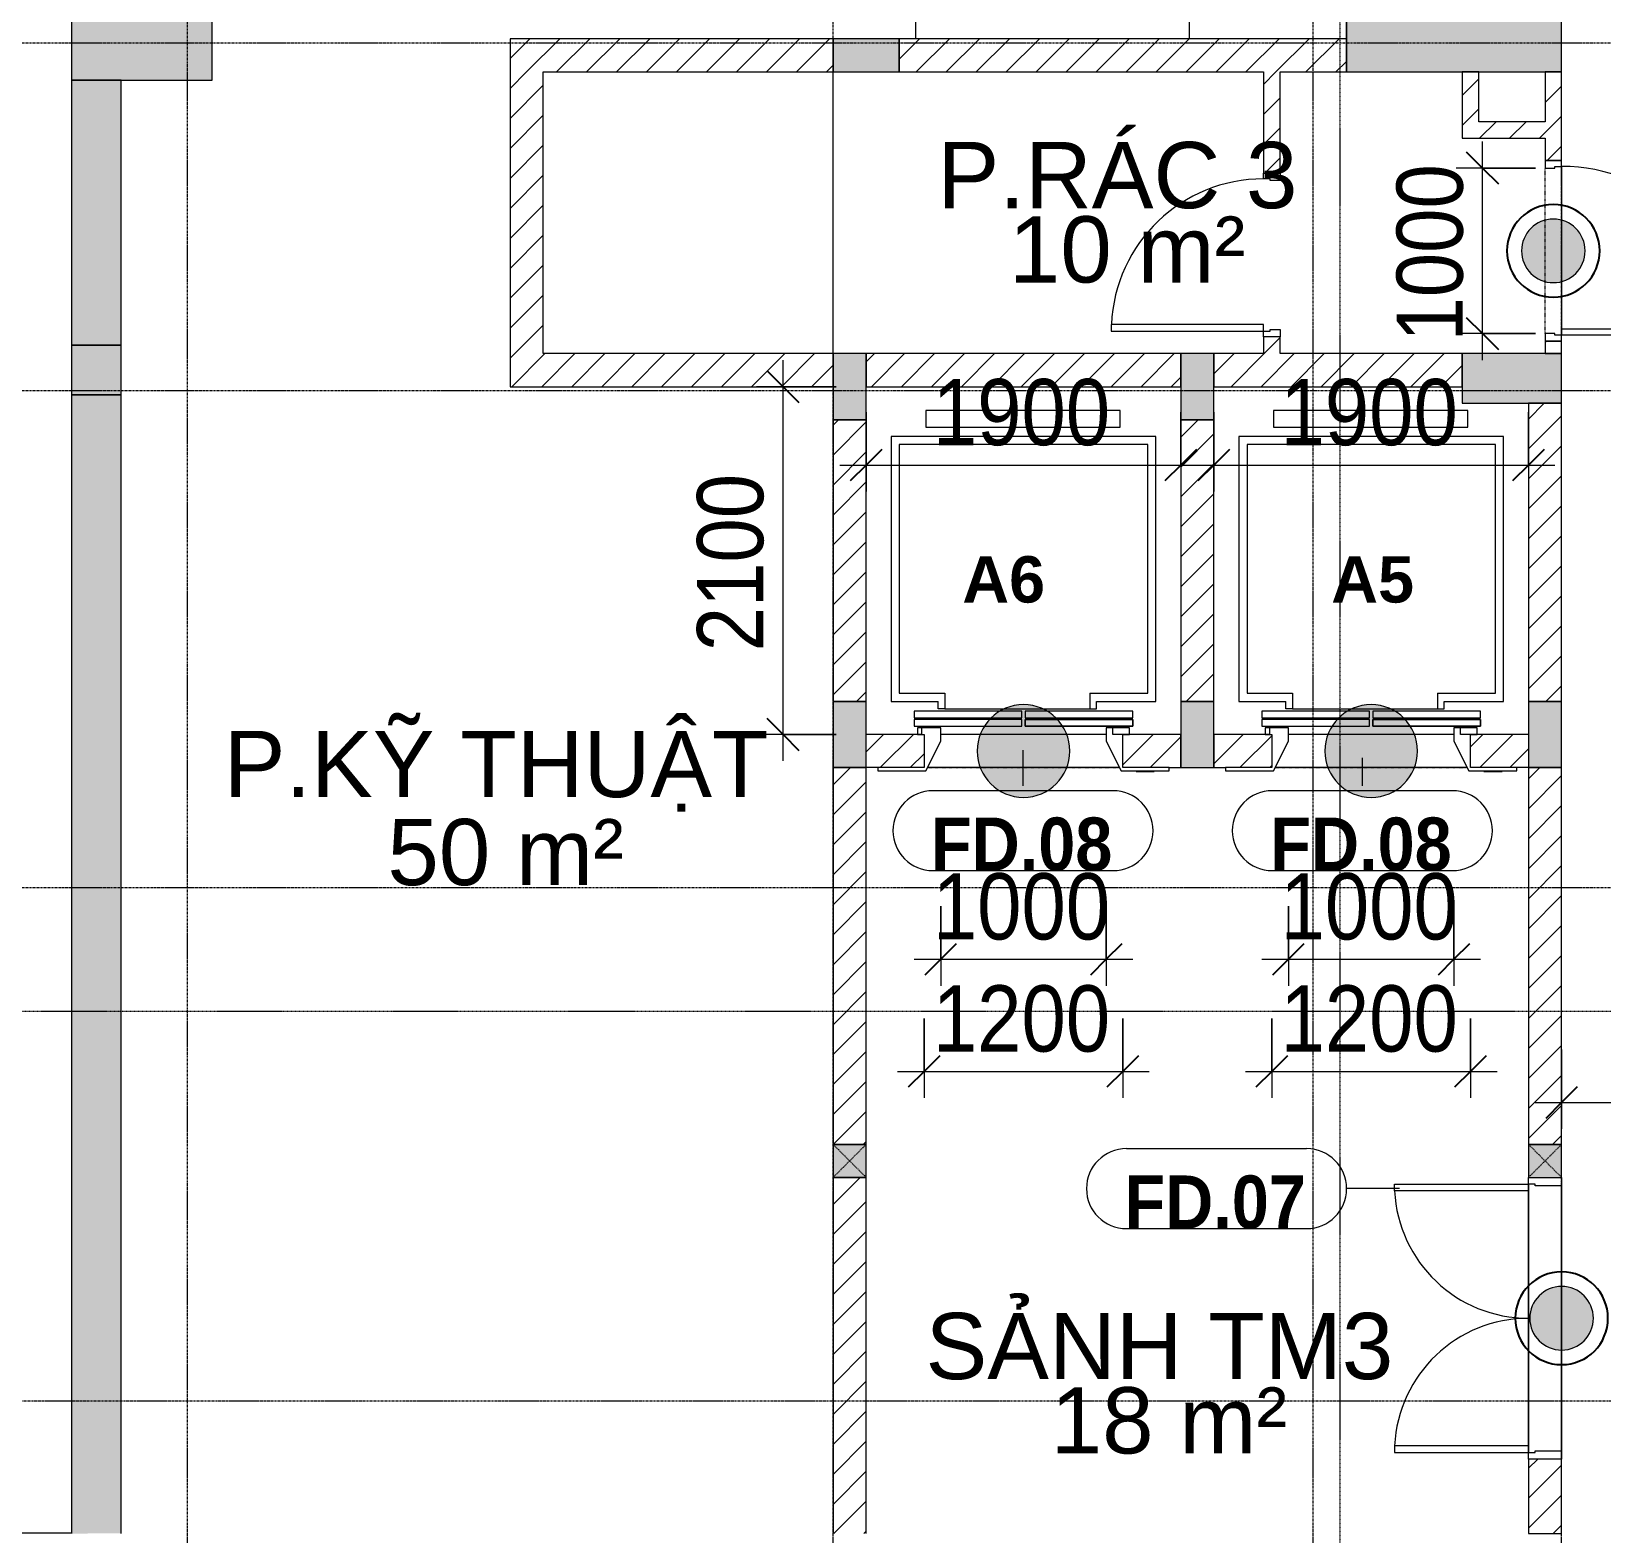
# Model space of a CAD drawing. Header units: millimetres. Extents: x 25998 to 252958, y -15958 to 83425.
# Drawn here: x 107211 to 116694, y 44537 to 53607 of the extents above; entities that cross this region are included whole.
import ezdxf

# ---------------------------------------------------------------- set-up
doc = ezdxf.new("R2010")
doc.units = ezdxf.units.MM
for name, pattern in [('Dash', [6, 3, -3]), ('Dash 1_8_', [6.35, 3.175, -3.175]), ('Dash Dot 3_16_', [7.9375, 4.7625, -1.5875, 0, -1.5875]), ('Grid Line', [22.225, 12.7, -3.175, 3.175, -3.175])]:
    doc.linetypes.add(name, pattern=pattern)
for name, color, linetype, lineweight in [('0-1', 7, 'Continuous', 5), ('A-ANNO-DIMS', 211, 'Continuous', 9), ('A-ANNO-DIMS-160', 211, 'Continuous', 9), ('A-ANNO-NOTE', 131, 'Continuous', 9), ('A-ANNO-NOTE-1', 131, 'Continuous', 25), ('A-AREA', 32, 'Dash 1_8_', 9), ('A-AREA-IDEN', 2, 'Continuous', 9), ('A-DETL-GENF-2', 1, 'Continuous', 9), ('A-DOOR-1', 1, 'Continuous', 9), ('A-DOOR-2', 21, 'Continuous', 9), ('A-DOOR-FRAM-1', 1, 'Continuous', 9), ('A-DOOR-IDEN', 31, 'Continuous', 9), ('A-FLOR', 192, 'Continuous', 9), ('A-FLOR-1', 7, 'Continuous', 9), ('A-WALL', 113, 'Continuous', 9), ('A-WALL-1', 113, 'Continuous', 18), ('A-WALL-PATT-1', 7, 'Continuous', 9), ('A-WALL-PATT-2', 111, 'Continuous', 9), ('G-ANNO-SYMB-1', 111, 'Dash Dot 3_16_', 18), ('G-ANNO-TEXT-1', 7, 'Continuous', 9), ('G-IMPT', 8, 'Continuous', 9), ('L-SITE-WALL-1', 250, 'Continuous', 18), ('L-SITE-WALL-2', 7, 'Continuous', 9), ('M-EQPM', 50, 'Continuous', 9), ('S-COLS', 52, 'Continuous', 9), ('S-COLS-1', 52, 'Continuous', 5), ('S-COLS-2', 250, 'Continuous', 18), ('S-COLS-3', 7, 'Continuous', 9), ('S-COLS-4', 52, 'Dash', 9), ('S-COLS-5', 52, 'Continuous', 18), ('S-COLS-HDLN', 52, 'Dash', 9), ('S-GRID-1', 1, 'Grid Line', 9)]:
    doc.layers.add(name, color=color, linetype=linetype, lineweight=lineweight)
doc.styles.add('Arial_3', font='arial_0.ttf', dxfattribs={"height": 400})
doc.styles.add('Arial_5', font='arial_0.ttf', dxfattribs={"height": 280})
doc.styles.add('Arial_B', font='arialbd_0.ttf', dxfattribs={"width": 0.9, "height": 320})
doc.styles.add('UTM Avo', font='UTM Avo.ttf', dxfattribs={"width": 0.9, "height": 400})
doc.dimstyles.new('1_Dim_chi_tiet_2_5', dxfattribs={"dimscale": 304.8, "dimtxt": 399.720379, "dimasz": 0.629921, "dimexe": 0.524934, "dimexo": 0.0625, "dimgap": 0.052493, "dimtad": 1, "dimdec": 0, "dimrnd": 5, "dimzin": 0, "dimdsep": 46, "dimtxsty": 'UTM Avo', "dimblk1": 'OBLIQUE', "dimblk2": 'OBLIQUE', "dimsah": 1, "dimcen": 0.09, "dimdle": 0.524934, "dimazin": 0, "dimtfac": 1, "dimtdec": 4, "dimtix": 1, "dimtmove": 0, "dimatfit": 3, "dimfxl": 1.049869, "dimfxlon": 1, "dimtvp": 1, "dimtolj": 1, "dimtzin": 0, "dimarcsym": 2})
pattern_1 = [(45, (0, 0), (-90.50967, 90.50967), [])]

# ---------------------------------------------------------------- blocks, each defined once
blk = doc.blocks.new('NCV_TKTC_KET CAU_rvt-1-TKCS_MB TẦNG HẦM')
at = {"layer": 'A-WALL-PATT-1'}
for points in [[(107752.6, 51711.9), (107752.6, 53311.9), (107452.6, 53311.9), (107452.6, 51711.9)], [(107453.3, 44536.9), (107752.6, 44538.7), (107752.6, 51411.9), (107452.6, 51411.9), (107452.6, 44536.9)]]:
    blk.add_hatch(color=256, dxfattribs=at).paths.add_polyline_path(points)
at = {"layer": 'S-COLS-1'}
for points in [[(108302.6, 53311.9), (108302.6, 53761.9), (107452.6, 53761.9), (107452.6, 53311.9), (107752.6, 53311.9)], [(115760.8, 53361.9), (116452.6, 53361.9), (116452.6, 53711.9), (115152.6, 53711.9), (115152.6, 53361.9), (115352.5, 53361.9)], [(112052.6, 53361.9), (112452.6, 53361.9), (112452.6, 53561.9), (112052.6, 53561.9)], [(107452.6, 51411.9), (107752.6, 51411.9), (107752.6, 51711.9), (107452.6, 51711.9), (107452.6, 51461.9)], [(112114, 51261.9), (112252.6, 51261.9), (112252.6, 51661.9), (112052.6, 51661.9), (112052.6, 51261.9)], [(114152.6, 51261.9), (114352.6, 51261.9), (114352.6, 51661.9), (114152.6, 51661.9), (114152.6, 51328.6)], [(116452.6, 51361.9), (116452.6, 51661.9), (115852.6, 51661.9), (115852.6, 51361.9), (116252.7, 51361.9)], [(112052.6, 49161.9), (112252.6, 49161.9), (112252.6, 49561.9), (112052.6, 49561.9), (112052.6, 49361.9)], [(114352.6, 49161.9), (114352.6, 49561.9), (114152.6, 49561.9), (114152.6, 49161.9)], [(116252.6, 49161.9), (116452.6, 49161.9), (116452.6, 49561.9), (116252.6, 49561.9), (116252.6, 49338.3)]]:
    blk.add_hatch(color=256, dxfattribs=at).paths.add_polyline_path(points)
at = {"layer": 'A-FLOR-1'}
for p, q in [((113702.6, 49361.9), (112702.6, 49361.9)), ((115802.6, 49361.9), (114802.6, 49361.9)), ((107452.6, 44538.7), (68252.6, 44538.6))]:
    blk.add_line(p, q, dxfattribs=at)
at = {"layer": 'L-SITE-WALL-1'}
for p, q in [((107452.6, 53311.9), (107452.6, 51711.9)), ((107752.6, 51711.9), (107752.6, 53311.9)), ((107452.6, 51411.9), (107452.6, 44536.9)), ((107752.6, 44536.9), (107752.6, 51411.9))]:
    blk.add_line(p, q, dxfattribs=at)
at = {"layer": 'L-SITE-WALL-2'}
for p, q in [((107752.6, 53311.9), (107452.6, 53311.9)), ((107452.6, 51711.9), (107752.6, 51711.9)), ((107752.6, 51411.9), (107452.6, 51411.9))]:
    blk.add_line(p, q, dxfattribs=at)
at = {"layer": 'S-COLS-2'}
for p, q in [((107452.6, 53761.9), (107452.6, 53311.9)), ((108302.6, 53311.9), (108302.6, 53761.9)), ((115152.6, 53711.9), (115152.6, 53361.9)), ((116452.6, 53361.9), (116452.6, 53711.9)), ((112052.6, 53561.9), (112052.6, 53361.9)), ((112452.6, 53561.9), (112052.6, 53561.9)), ((112452.6, 53361.9), (112452.6, 53561.9)), ((107752.6, 53311.9), (108302.6, 53311.9)), ((112052.6, 53361.9), (112452.6, 53361.9)), ((115152.6, 53361.9), (116452.6, 53361.9)), ((107452.6, 51711.9), (107452.6, 51411.9)), ((107752.6, 51411.9), (107752.6, 51711.9)), ((112252.6, 51661.9), (112052.6, 51661.9)), ((112052.6, 51661.9), (112052.6, 51261.9)), ((112252.6, 51261.9), (112252.6, 51661.9)), ((114352.6, 51661.9), (114152.6, 51661.9)), ((114152.6, 51661.9), (114152.6, 51261.9)), ((114352.6, 51261.9), (114352.6, 51661.9)), ((115852.6, 51661.9), (115852.6, 51361.9)), ((116452.6, 51661.9), (115852.6, 51661.9)), ((116452.6, 51361.9), (116452.6, 51661.9)), ((115852.6, 51361.9), (116452.6, 51361.9)), ((112052.6, 51261.9), (112252.6, 51261.9)), ((114152.6, 51261.9), (114352.6, 51261.9)), ((112252.6, 49561.9), (112052.6, 49561.9)), ((112052.6, 49561.9), (112052.6, 49161.9)), ((112252.6, 49161.9), (112252.6, 49561.9)), ((114352.6, 49561.9), (114152.6, 49561.9)), ((114152.6, 49561.9), (114152.6, 49161.9)), ((114352.6, 49161.9), (114352.6, 49561.9)), ((116452.6, 49561.9), (116252.6, 49561.9)), ((116252.6, 49561.9), (116252.6, 49161.9)), ((116452.6, 49161.9), (116452.6, 49561.9)), ((112052.6, 49161.9), (112252.6, 49161.9)), ((114152.6, 49161.9), (114352.6, 49161.9)), ((116252.6, 49161.9), (116452.6, 49161.9))]:
    blk.add_line(p, q, dxfattribs=at)
at = {"layer": 'S-COLS-3'}
for p, q in [((107452.6, 53311.9), (107752.6, 53311.9)), ((107752.6, 51711.9), (107452.6, 51711.9)), ((107452.6, 51411.9), (107752.6, 51411.9))]:
    blk.add_line(p, q, dxfattribs=at)
blk = doc.blocks.new('Thang may HIEN - Dài x Rộng - 2000x2000-2402764-TKCS_MB TẦNG HẦM')
at = {"layer": 'A-DOOR-2'}
for p, q in [((-590, 120), (-880, 120)), ((-880, 120), (-880, 100)), ((-880, 100), (-600, 100)), ((-680, 124), (-790, 124)), ((-790, 124), (-790, 120)), ((-680, 120), (-680, 124)), ((-600, 100), (-600, -100)), ((-500, -60), (-590, 120)), ((590, 120), (500, -60)), ((880, 120), (590, 120)), ((600, -100), (600, 100)), ((600, 100), (880, 100)), ((880, 100), (880, 120)), ((-500, -140), (-500, -60)), ((500, -60), (500, -140)), ((-660, -190.4), (-660, -150.4)), ((-660, -150.4), (-10, -150.4)), ((-10, -150.4), (-660, -150.4)), ((-660, -150.4), (-660, -190.4)), ((-600, -100), (-640, -100)), ((-640, -100), (-640, -140)), ((-640, -140), (-540, -140)), ((-600, -100), (-540, -100)), ((-540, -100), (-540, -140)), ((-540, -140), (-500, -140)), ((-10, -150.4), (-10, -190.4)), ((-10, -190.4), (-10, -150.4)), ((660, -150.4), (10, -150.4)), ((10, -150.4), (10, -190.4)), ((10, -150.4), (10, -190.4)), ((660, -150.4), (10, -150.4)), ((500, -140), (615, -140)), ((615, -100), (600, -100)), ((615, -140), (615, -100)), ((640, -100), (615, -100)), ((615, -140), (640, -140)), ((640, -140), (640, -100)), ((660, -190.4), (660, -150.4)), ((660, -190.4), (660, -150.4)), ((-10, -190.4), (-660, -190.4)), ((-660, -190.4), (-10, -190.4)), ((-10, -200.4), (-660, -200.4)), ((-660, -200.4), (-660, -240.4)), ((-10, -200.4), (-660, -200.4)), ((-660, -200.4), (-660, -240.4)), ((-660, -240.4), (-10, -240.4)), ((-660, -240.4), (-10, -240.4)), ((-440, -255), (-440, -300)), ((-400, -255), (-440, -255)), ((475, -255), (-400, -255)), ((-400, -350), (-400, -255)), ((-10, -240.4), (-10, -200.4)), ((-10, -240.4), (-10, -200.4)), ((10, -190.4), (660, -190.4)), ((10, -190.4), (660, -190.4)), ((10, -200.4), (10, -240.4)), ((660, -200.4), (10, -200.4)), ((10, -200.4), (10, -240.4)), ((660, -200.4), (10, -200.4)), ((10, -240.4), (660, -240.4)), ((10, -240.4), (660, -240.4)), ((475, -255), (515, -255)), ((475, -350), (475, -255)), ((515, -255), (515, -300)), ((660, -240.4), (660, -200.4)), ((660, -240.4), (660, -200.4)), ((-440, -300), (-800, -300)), ((-800, -300), (-800, -1900)), ((-400, -350), (-750, -350)), ((-750, -350), (-750, -1850)), ((750, -350), (475, -350)), ((800, -300), (515, -300)), ((750, -1850), (750, -350)), ((800, -1900), (800, -300)), ((-750, -1850), (750, -1850)), ((-800, -1900), (800, -1900)), ((590.8, -1955.4), (-584.2, -1955.4)), ((-584.2, -1955.4), (-584.2, -2055.4)), ((590.8, -2055.4), (590.8, -1955.4)), ((-584.2, -2055.4), (590.8, -2055.4))]:
    blk.add_line(p, q, dxfattribs=at)
blk = doc.blocks.new('FD_07 - FD_07-1700x2200-CỬA ĐI 2 CÁNH-957538-TKCS_MB TẦNG HẦM')
at = {"layer": 'A-DETL-GENF-2'}
for p, q in [((-810, -910), (-810, -100)), ((-810, -100), (-770, -100)), ((-770, -100), (-770, -910)), ((810, -100), (770, -100)), ((770, -100), (770, -910)), ((810, -910), (810, -100)), ((-770, -910), (-810, -910)), ((770, -910), (810, -910))]:
    blk.add_line(p, q, dxfattribs=at)
for centre, start, end in [((-810, -100), 272.83057, 360), ((810, -100), 180, 267.16943)]:
    blk.add_arc(centre, 810, start, end, dxfattribs=at)
at = {"layer": 'A-DOOR-1'}
for p, q in [((800, 100), (-800, 100)), ((-810, -100), (810, -100))]:
    blk.add_line(p, q, dxfattribs=at)
at = {"layer": 'A-DOOR-FRAM-1'}
for p, q in [((-850, 100), (-800, 100)), ((-850, -100), (-850, 100)), ((-800, 100), (-800, -60)), ((800, 100), (850, 100)), ((800, -60), (800, 100)), ((850, 100), (850, -100)), ((-800, -60), (-810, -60)), ((-810, -60), (-810, -100)), ((810, -60), (800, -60)), ((810, -100), (810, -60)), ((-810, -100), (-850, -100)), ((850, -100), (810, -100))]:
    blk.add_line(p, q, dxfattribs=at)
blk = doc.blocks.new('FD_02 - FD_03 - FD_02-KY THUAT-1000x2200mm-2441917-TKCS_MB TẦNG HẦM')
at = {"layer": 'A-DETL-GENF-2'}
for p, q in [((470, 50), (470, 1070)), ((470, 1070), (510, 1070)), ((510, 1070), (510, 50)), ((510, 50), (470, 50))]:
    blk.add_line(p, q, dxfattribs=at)
blk.add_arc((510, 50), 1020, 92.24747, 180, dxfattribs=at)
at = {"layer": 'A-DOOR-FRAM-1'}
for p, q in [((-510, 50), (-545, 50)), ((-545, 50), (-545, -50)), ((-510, 10), (-510, 50)), ((-500, 10), (-510, 10)), ((-500, -50), (-500, 10)), ((510, 10), (500, 10)), ((500, 10), (500, -50)), ((545, 50), (510, 50)), ((510, 50), (510, 10)), ((545, -50), (545, 50)), ((-545, -50), (-500, -50)), ((500, -50), (545, -50))]:
    blk.add_line(p, q, dxfattribs=at)
blk = doc.blocks.new('FD_02 - FD_03 - FD_03-KY THUAT-900x2200mm-801877-TKCS_MB TẦNG HẦM')
at = {"layer": 'A-DETL-GENF-2'}
for p, q in [((460, -50), (420, -50)), ((420, -50), (420, -970)), ((460, -970), (460, -50)), ((420, -970), (460, -970))]:
    blk.add_line(p, q, dxfattribs=at)
blk.add_arc((460, -50), 920, 180, 267.50809, dxfattribs=at)
at = {"layer": 'A-DOOR-FRAM-1'}
for p, q in [((-495, 50), (-450, 50)), ((-495, -50), (-495, 50)), ((-450, 50), (-450, -10)), ((450, 50), (495, 50)), ((450, -10), (450, 50)), ((495, 50), (495, -50)), ((-460, -50), (-495, -50)), ((-450, -10), (-460, -10)), ((-460, -10), (-460, -50)), ((460, -10), (450, -10)), ((460, -50), (460, -10)), ((495, -50), (460, -50))]:
    blk.add_line(p, q, dxfattribs=at)
blk = doc.blocks.new('G1_SOF - BO TRU - 200x200-3845341-TKCS_MB TẦNG HẦM')
at = {"layer": 'S-COLS-HDLN'}
for p, q in [((-100, 100), (100, -100)), ((100, 100), (-100, -100))]:
    blk.add_line(p, q, dxfattribs=at)
blk = doc.blocks.new('TKTC_BE NGAM TANG HAM_260130 - TKTC_XREF_260130_MB BE NGAM TANG HAM_dwg-4017279-TKCS_MB TẦNG HẦM')
at = {"layer": 'G-IMPT', "flags": 128}
blk.add_lwpolyline([(-90599, -111210), (-90599, -110235), (-88949, -110235), (-88949, -111210)], dxfattribs=at)
blk = doc.blocks.new('TKTC_BE NGAM TANG HAM_260130 - TKTC_BE NGAM TANG HAM_260130-2131746-TKCS_MB TẦNG HẦM')
blk.add_blockref('TKTC_BE NGAM TANG HAM_260130 - TKTC_XREF_260130_MB BE NGAM TANG HAM_dwg-4017279-TKCS_MB TẦNG HẦM', (169499.1, 147535))
blk = doc.blocks.new('STN_Door Tag - STN_Door Tag-1788670-TKCS_MB TẦNG HẦM')
at = {"layer": 'A-DOOR-IDEN'}
for p, q in [((-3.37, 1.495), (3.431, 1.495)), ((-3.37, -1.524), (3.431, -1.524))]:
    blk.add_line(p, q, dxfattribs=at)
for centre, start, end in [((-3.37, -0.015), 90, 270), ((3.431, -0.015), 270, 90)]:
    blk.add_arc(centre, 1.509, start, end, dxfattribs=at)
blk = doc.blocks.new('DIMBLOCK17-TKCS_MB TẦNG HẦM')
at = {"layer": 'A-ANNO-DIMS-160'}
for p, q in [((116452.6, 47460.2), (116452.6, 46980.2)), ((116452.6, 47140.2), (116452.6, 47460.2)), ((122052.6, 47460.2), (122052.6, 46980.2)), ((122052.6, 47140.2), (122052.6, 47460.2)), ((116292.6, 47140.2), (122212.6, 47140.2))]:
    blk.add_line(p, q, dxfattribs=at)
at = {"layer": 'A-ANNO-DIMS-160', "lineweight": 25}
for p, q in [((116452.6, 47140.2), (116548.6, 47236.2)), ((122052.6, 47140.2), (122148.6, 47236.2)), ((116452.6, 47140.2), (116356.6, 47044.2)), ((122052.6, 47140.2), (121956.6, 47044.2))]:
    blk.add_line(p, q, dxfattribs=at)
at = {"layer": 'A-ANNO-DIMS-160', "color": 0, "insert": (118704.8, 47659.9), "char_height": 400, "width": 1314.636, "attachment_point": 1, "line_spacing_factor": 1.110334, "style": 'UTM Avo'}
blk.add_mtext('5600', dxfattribs=at)
blk = doc.blocks.new('_Oblique')
at = {"color": 0, "linetype": 'ByBlock', "lineweight": -2}
blk.add_line((-0.5, -0.5), (0.5, 0.5), dxfattribs=at)
blk = doc.blocks.new('HDNDCT_GHI CHÚ CỬA CHỐNG CHÁY EI60 - HDNDCT_GHI CHÚ CỬA CHỐNG CHÁY EI60-1614697-TKCS_MB TẦNG HẦM')
at = {"layer": 'A-ANNO-NOTE'}
h = blk.add_hatch(color=256, dxfattribs=at)
edge = h.paths.add_edge_path()
edge.add_arc((0, 0), 1.2, 0, 180)
edge.add_arc((0, 0), 1.2, 180, 360)
for radius, start, end in [(1.75, 360, 180), (1.2, 360, 180), (1.2, 180, 360)]:
    blk.add_arc((0, 0), radius, start, end, dxfattribs=at)
at = {"layer": 'A-ANNO-NOTE-1'}
for start, end in [(360, 180), (180, 360)]:
    blk.add_arc((0, 0), 1.75, start, end, dxfattribs=at)
blk = doc.blocks.new('HDNDCT_GHI CHÚ CỬA CHỐNG CHÁY EI60 - HDNDCT_GHI CHÚ CỬA CHỐNG CHÁY EI60-2386829-TKCS_MB TẦNG HẦM')
at = {"layer": 'A-ANNO-NOTE'}
h = blk.add_hatch(color=256, dxfattribs=at)
edge = h.paths.add_edge_path()
edge.add_arc((0, 0), 1.2, 0, 180)
edge.add_arc((0, 0), 1.2, 180, 360)
for radius, start, end in [(1.2, 0, 180), (1.75, 180, 0), (1.2, 180, 360)]:
    blk.add_arc((0, 0), radius, start, end, dxfattribs=at)
at = {"layer": 'A-ANNO-NOTE-1'}
for start, end in [(0, 180), (180, 0)]:
    blk.add_arc((0, 0), 1.75, start, end, dxfattribs=at)
blk = doc.blocks.new('DIMBLOCK110-TKCS_MB TẦNG HẦM')
at = {"layer": 'A-ANNO-DIMS-160'}
for p, q in [((115975.1, 51622), (115975.1, 52942)), ((116295.1, 52782), (115815.1, 52782)), ((115975.1, 52782), (116295.1, 52782)), ((116295.1, 51782), (115815.1, 51782)), ((115975.1, 51782), (116295.1, 51782))]:
    blk.add_line(p, q, dxfattribs=at)
at = {"layer": 'A-ANNO-DIMS-160', "lineweight": 25}
for p, q in [((115975.1, 52782), (115879.1, 52878)), ((115975.1, 52782), (116071.1, 52686)), ((115975.1, 51782), (115879.1, 51878)), ((115975.1, 51782), (116071.1, 51686))]:
    blk.add_line(p, q, dxfattribs=at)
at = {"layer": 'A-ANNO-DIMS-160', "color": 0, "insert": (115455.4, 51734.3), "char_height": 400, "width": 1314.636, "attachment_point": 1, "rotation": 90, "line_spacing_factor": 1.110334, "style": 'UTM Avo'}
blk.add_mtext('1000', dxfattribs=at)
blk = doc.blocks.new('HDNDCT_GHI CHÚ CỬA CHỐNG CHÁY E30 - HDNDCT_GHI CHÚ CỬA CHỐNG CHÁY E30-1614707-TKCS_MB TẦNG HẦM')
at = {"layer": 'A-ANNO-NOTE'}
h = blk.add_hatch(color=256, dxfattribs=at)
edge = h.paths.add_edge_path()
edge.add_arc((0, 0), 1.75, 0, 180)
edge.add_arc((0, 0), 1.75, 180, 360)
for start, end in [(360, 180), (180, 360)]:
    blk.add_arc((0, 0), 1.75, start, end, dxfattribs=at)
blk = doc.blocks.new('DIMBLOCK149-TKCS_MB TẦNG HẦM')
at = {"layer": 'A-ANNO-DIMS-160'}
for p, q in [((114702.6, 47647.6), (114702.6, 47167.6)), ((114702.6, 47327.6), (114702.6, 47647.6)), ((115902.6, 47647.6), (115902.6, 47167.6)), ((115902.6, 47327.6), (115902.6, 47647.6)), ((114542.6, 47327.6), (116062.6, 47327.6))]:
    blk.add_line(p, q, dxfattribs=at)
at = {"layer": 'A-ANNO-DIMS-160', "lineweight": 25}
for p, q in [((114702.6, 47327.6), (114798.6, 47423.6)), ((115902.6, 47327.6), (115998.6, 47423.6)), ((114702.6, 47327.6), (114606.6, 47231.6)), ((115902.6, 47327.6), (115806.6, 47231.6))]:
    blk.add_line(p, q, dxfattribs=at)
at = {"layer": 'A-ANNO-DIMS-160', "color": 0, "insert": (114754.8, 47847.2), "char_height": 400, "width": 1314.636, "attachment_point": 1, "line_spacing_factor": 1.110334, "style": 'UTM Avo'}
blk.add_mtext('1200', dxfattribs=at)
blk = doc.blocks.new('DIMBLOCK150-TKCS_MB TẦNG HẦM')
at = {"layer": 'A-ANNO-DIMS-160'}
for p, q in [((112602.6, 47647.6), (112602.6, 47167.6)), ((112602.6, 47327.6), (112602.6, 47647.6)), ((113802.6, 47647.6), (113802.6, 47167.6)), ((113802.6, 47327.6), (113802.6, 47647.6)), ((112442.6, 47327.6), (113962.6, 47327.6))]:
    blk.add_line(p, q, dxfattribs=at)
at = {"layer": 'A-ANNO-DIMS-160', "lineweight": 25}
for p, q in [((112602.6, 47327.6), (112698.6, 47423.6)), ((113802.6, 47327.6), (113898.6, 47423.6)), ((112602.6, 47327.6), (112506.6, 47231.6)), ((113802.6, 47327.6), (113706.6, 47231.6))]:
    blk.add_line(p, q, dxfattribs=at)
at = {"layer": 'A-ANNO-DIMS-160', "color": 0, "insert": (112654.8, 47847.2), "char_height": 400, "width": 1314.636, "attachment_point": 1, "line_spacing_factor": 1.110334, "style": 'UTM Avo'}
blk.add_mtext('1200', dxfattribs=at)
blk = doc.blocks.new('DIMBLOCK151-TKCS_MB TẦNG HẦM')
at = {"layer": 'A-ANNO-DIMS-160'}
for p, q in [((112702.6, 48324.5), (112702.6, 47844.5)), ((112702.6, 48004.5), (112702.6, 48324.5)), ((113702.6, 48324.5), (113702.6, 47844.5)), ((113702.6, 48004.5), (113702.6, 48324.5)), ((112542.6, 48004.5), (113862.6, 48004.5))]:
    blk.add_line(p, q, dxfattribs=at)
at = {"layer": 'A-ANNO-DIMS-160', "lineweight": 25}
for p, q in [((112702.6, 48004.5), (112798.6, 48100.5)), ((113702.6, 48004.5), (113798.6, 48100.5)), ((112702.6, 48004.5), (112606.6, 47908.5)), ((113702.6, 48004.5), (113606.6, 47908.5))]:
    blk.add_line(p, q, dxfattribs=at)
at = {"layer": 'A-ANNO-DIMS-160', "color": 0, "insert": (112654.8, 48524.2), "char_height": 400, "width": 1314.636, "attachment_point": 1, "line_spacing_factor": 1.110334, "style": 'UTM Avo'}
blk.add_mtext('1000', dxfattribs=at)
blk = doc.blocks.new('DIMBLOCK152-TKCS_MB TẦNG HẦM')
at = {"layer": 'A-ANNO-DIMS-160'}
for p, q in [((114802.6, 48324.5), (114802.6, 47844.5)), ((114802.6, 48004.5), (114802.6, 48324.5)), ((115802.6, 48324.5), (115802.6, 47844.5)), ((115802.6, 48004.5), (115802.6, 48324.5)), ((114642.6, 48004.5), (115962.6, 48004.5))]:
    blk.add_line(p, q, dxfattribs=at)
at = {"layer": 'A-ANNO-DIMS-160', "lineweight": 25}
for p, q in [((114802.6, 48004.5), (114898.6, 48100.5)), ((115802.6, 48004.5), (115898.6, 48100.5)), ((114802.6, 48004.5), (114706.6, 47908.5)), ((115802.6, 48004.5), (115706.6, 47908.5))]:
    blk.add_line(p, q, dxfattribs=at)
at = {"layer": 'A-ANNO-DIMS-160', "color": 0, "insert": (114754.8, 48524.2), "char_height": 400, "width": 1314.636, "attachment_point": 1, "line_spacing_factor": 1.110334, "style": 'UTM Avo'}
blk.add_mtext('1000', dxfattribs=at)
blk = doc.blocks.new('DIMBLOCK153-TKCS_MB TẦNG HẦM')
at = {"layer": 'A-ANNO-DIMS-160'}
for p, q in [((112252.6, 51308.7), (112252.6, 50828.7)), ((112252.6, 50988.7), (112252.6, 51308.7)), ((114152.6, 51308.7), (114152.6, 50828.7)), ((114152.6, 50988.7), (114152.6, 51308.7)), ((112092.6, 50988.7), (114312.6, 50988.7))]:
    blk.add_line(p, q, dxfattribs=at)
at = {"layer": 'A-ANNO-DIMS-160', "lineweight": 25}
for p, q in [((112252.6, 50988.7), (112348.6, 51084.7)), ((114152.6, 50988.7), (114248.6, 51084.7)), ((112252.6, 50988.7), (112156.6, 50892.7)), ((114152.6, 50988.7), (114056.6, 50892.7))]:
    blk.add_line(p, q, dxfattribs=at)
at = {"layer": 'A-ANNO-DIMS-160', "color": 0, "insert": (112654.8, 51508.3), "char_height": 400, "width": 1314.636, "attachment_point": 1, "line_spacing_factor": 1.110334, "style": 'UTM Avo'}
blk.add_mtext('1900', dxfattribs=at)
blk = doc.blocks.new('DIMBLOCK154-TKCS_MB TẦNG HẦM')
at = {"layer": 'A-ANNO-DIMS-160'}
for p, q in [((111750.5, 49201.9), (111750.5, 51621.9)), ((112070.5, 51461.9), (111590.5, 51461.9)), ((111750.5, 51461.9), (112070.5, 51461.9)), ((112070.5, 49361.9), (111590.5, 49361.9)), ((111750.5, 49361.9), (112070.5, 49361.9))]:
    blk.add_line(p, q, dxfattribs=at)
at = {"layer": 'A-ANNO-DIMS-160', "lineweight": 25}
for p, q in [((111750.5, 51461.9), (111654.5, 51557.9)), ((111750.5, 51461.9), (111846.5, 51365.9)), ((111750.5, 49361.9), (111654.5, 49457.9)), ((111750.5, 49361.9), (111846.5, 49265.9))]:
    blk.add_line(p, q, dxfattribs=at)
at = {"layer": 'A-ANNO-DIMS-160', "color": 0, "insert": (111230.9, 49864.2), "char_height": 400, "width": 1314.636, "attachment_point": 1, "rotation": 90, "line_spacing_factor": 1.110334, "style": 'UTM Avo'}
blk.add_mtext('2100', dxfattribs=at)
blk = doc.blocks.new('DIMBLOCK156-TKCS_MB TẦNG HẦM')
at = {"layer": 'A-ANNO-DIMS-160'}
for p, q in [((114352.5, 51308.7), (114352.5, 50828.7)), ((114352.5, 50988.7), (114352.5, 51308.7)), ((116252.6, 51308.7), (116252.6, 50828.7)), ((116252.6, 50988.7), (116252.6, 51308.7)), ((114192.5, 50988.7), (116412.6, 50988.7))]:
    blk.add_line(p, q, dxfattribs=at)
at = {"layer": 'A-ANNO-DIMS-160', "lineweight": 25}
for p, q in [((114352.5, 50988.7), (114448.5, 51084.7)), ((116252.6, 50988.7), (116348.6, 51084.7)), ((114352.5, 50988.7), (114256.5, 50892.7)), ((116252.6, 50988.7), (116156.6, 50892.7))]:
    blk.add_line(p, q, dxfattribs=at)
at = {"layer": 'A-ANNO-DIMS-160', "color": 0, "insert": (114754.8, 51508.3), "char_height": 400, "width": 1314.636, "attachment_point": 1, "line_spacing_factor": 1.110334, "style": 'UTM Avo'}
blk.add_mtext('1900', dxfattribs=at)

msp = doc.modelspace()

# ---------------------------------------------------------------- hatches: boundary and pattern name
at = {"layer": 'A-WALL-PATT-2'}
h = msp.add_hatch(dxfattribs=at)
h.set_pattern_fill('FP_1', color=256, style=0, pattern_type=2)
h.set_pattern_definition(pattern_1)
h.paths.add_polyline_path([(111957.3, 53361.9), (112052.6, 53361.9), (112052.6, 53561.9), (110102.6, 53561.9), (110102.6, 53361.9), (111540.1, 53361.9)])
h = msp.add_hatch(dxfattribs=at)
h.set_pattern_fill('FP_1', color=256, style=0, pattern_type=2)
h.set_pattern_definition(pattern_1)
h.paths.add_polyline_path([(112452.6, 53361.9), (115152.6, 53361.9), (115152.5, 53561.9), (112452.6, 53561.9), (112452.6, 53371.3)])
h = msp.add_hatch(dxfattribs=at)
h.set_pattern_fill('FP_1', color=256, style=0, pattern_type=2)
h.set_pattern_definition(pattern_1)
h.paths.add_polyline_path([(110102.6, 51661.9), (110302.6, 51661.9), (110302.6, 53361.9), (110102.6, 53361.9), (110102.6, 51711.9)])
h = msp.add_hatch(dxfattribs=at)
h.set_pattern_fill('FP_1', color=256, style=0, pattern_type=2)
h.set_pattern_definition(pattern_1)
h.paths.add_polyline_path([(114752.6, 51661.9), (114752.6, 51761.9), (114652.6, 51761.9), (114652.6, 51661.9)])
h.paths.add_polyline_path([(114652.6, 52751.9), (114752.6, 52751.9), (114752.6, 53361.9), (114652.6, 53361.9), (114652.6, 53311.9)])
h = msp.add_hatch(dxfattribs=at)
h.set_pattern_fill('FP_1', color=256, style=0, pattern_type=2)
h.set_pattern_definition(pattern_1)
h.paths.add_polyline_path([(115852.5, 52961.9), (115952.5, 52961.9), (115952.5, 53361.9), (115852.5, 53361.9)])
h = msp.add_hatch(dxfattribs=at)
h.set_pattern_fill('FP_1', color=256, style=0, pattern_type=2)
h.set_pattern_definition(pattern_1)
h.paths.add_polyline_path([(116352.6, 53061.9), (116452.6, 53061.9), (116452.6, 53361.9), (116352.6, 53361.9), (116352.6, 53336.9)])
h = msp.add_hatch(dxfattribs=at)
h.set_pattern_fill('FP_1', color=256, style=0, pattern_type=2)
h.set_pattern_definition(pattern_1)
h.paths.add_polyline_path([(115952.5, 52961.9), (116452.6, 52961.9), (116452.6, 53061.9), (115952.5, 53061.9)])
h = msp.add_hatch(dxfattribs=at)
h.set_pattern_fill('FP_1', color=256, style=0, pattern_type=2)
h.set_pattern_definition(pattern_1)
h.paths.add_polyline_path([(116352.6, 51661.9), (116452.6, 51661.9), (116452.6, 51737), (116352.6, 51737), (116352.6, 51705)])
h.paths.add_polyline_path([(116352.6, 52827), (116452.6, 52827), (116452.6, 52961.9), (116352.6, 52961.9)])
h = msp.add_hatch(dxfattribs=at)
h.set_pattern_fill('FP_1', color=256, style=0, pattern_type=2)
h.set_pattern_definition(pattern_1)
h.paths.add_polyline_path([(112052.6, 51461.9), (112052.6, 51661.9), (110102.6, 51661.9), (110102.6, 51461.9), (111052.1, 51461.9)])
h = msp.add_hatch(dxfattribs=at)
h.set_pattern_fill('FP_1', color=256, style=0, pattern_type=2)
h.set_pattern_definition(pattern_1)
h.paths.add_polyline_path([(114152.6, 51461.9), (114152.6, 51661.9), (112252.6, 51661.9), (112252.6, 51461.9), (112536.6, 51461.9)])
h = msp.add_hatch(dxfattribs=at)
h.set_pattern_fill('FP_1', color=256, style=0, pattern_type=2)
h.set_pattern_definition(pattern_1)
h.paths.add_polyline_path([(115852.6, 51461.9), (115852.6, 51661.9), (114352.6, 51661.9), (114352.6, 51461.9), (115760.8, 51461.9)])
h = msp.add_hatch(dxfattribs=at)
h.set_pattern_fill('FP_1', color=256, style=0, pattern_type=2)
h.set_pattern_definition(pattern_1)
h.paths.add_polyline_path([(116328.9, 49561.9), (116452.6, 49561.9), (116452.6, 51361.9), (116252.6, 51361.9), (116252.7, 49561.9)])
h = msp.add_hatch(dxfattribs=at)
h.set_pattern_fill('FP_1', color=256, style=0, pattern_type=2)
h.set_pattern_definition(pattern_1)
h.paths.add_polyline_path([(112252.6, 49561.9), (112252.6, 51261.9), (112052.6, 51261.9), (112052.6, 49561.9)])
h = msp.add_hatch(dxfattribs=at)
h.set_pattern_fill('FP_1', color=256, style=0, pattern_type=2)
h.set_pattern_definition(pattern_1)
h.paths.add_polyline_path([(114352.6, 49561.9), (114352.6, 51261.9), (114152.6, 51261.9), (114152.6, 49561.9)])
h = msp.add_hatch(dxfattribs=at)
h.set_pattern_fill('FP_1', color=256, style=0, pattern_type=2)
h.set_pattern_definition(pattern_1)
h.paths.add_polyline_path([(114152.6, 49161.9), (114152.6, 49361.9), (113802.6, 49361.9), (113802.6, 49161.9), (114148.7, 49161.9)])
h.paths.add_polyline_path([(112536.6, 49161.9), (112602.6, 49161.9), (112602.6, 49361.9), (112252.6, 49361.9), (112252.6, 49161.9), (112322.6, 49161.9)])
h = msp.add_hatch(dxfattribs=at)
h.set_pattern_fill('FP_1', color=256, style=0, pattern_type=2)
h.set_pattern_definition(pattern_1)
h.paths.add_polyline_path([(116252.6, 49161.9), (116252.6, 49361.9), (115902.6, 49361.9), (115902.6, 49161.9), (116251.5, 49161.9)])
h.paths.add_polyline_path([(114352.6, 49161.9), (114702.6, 49161.9), (114702.6, 49361.9), (114352.6, 49361.9), (114352.6, 49321.9)])
h = msp.add_hatch(dxfattribs=at)
h.set_pattern_fill('FP_1', color=256, style=0, pattern_type=2)
h.set_pattern_definition(pattern_1)
h.paths.add_polyline_path([(112052.6, 44536.9), (112252.6, 44536.9), (112252.6, 46687.1), (112052.6, 46687.1), (112052.6, 44781.2)])
h.paths.add_polyline_path([(112052.6, 46887.1), (112252.6, 46887.1), (112252.6, 49161.9), (112052.6, 49161), (112052.6, 46897.6)])
h = msp.add_hatch(dxfattribs=at)
h.set_pattern_fill('FP_1', color=256, style=0, pattern_type=2)
h.set_pattern_definition(pattern_1)
h.paths.add_polyline_path([(116252.6, 44537), (116452.6, 44537), (116452.6, 44987.1), (116252.6, 44987.1)])
h.paths.add_polyline_path([(116252.7, 46887.1), (116452.6, 46887.1), (116452.6, 49161.9), (116252.6, 49161.9), (116252.6, 46887.1)])
at = {"layer": 'S-COLS-1'}
for points in [[(112052.6, 46687.1), (112252.6, 46687.1), (112252.6, 46887.1), (112052.6, 46887.1)], [(116452.6, 46687.1), (116452.6, 46887.1), (116252.6, 46887.1), (116252.7, 46687.1)]]:
    msp.add_hatch(color=256, dxfattribs=at).paths.add_polyline_path(points)

# ---------------------------------------------------------------- linework, layer by layer
at = {"layer": 'A-AREA'}
for p, q in [((116352.6, 51782), (116352.6, 52782)), ((113702.6, 49361.9), (112702.6, 49361.9)), ((115802.6, 49361.9), (114802.6, 49361.9)), ((112622.6, 49161.9), (113782.6, 49161.9)), ((114722.6, 49161.9), (115882.6, 49161.9))]:
    msp.add_line(p, q, dxfattribs=at)
at = {"layer": 'A-DOOR-IDEN'}
for p, q in [((113199.2, 49267.8), (113199.5, 49052.4)), ((115248.7, 49221.4), (115249, 49052.4)), ((115474.5, 46621.5), (115154.1, 46621.5))]:
    msp.add_line(p, q, dxfattribs=at)
at = {"layer": 'A-FLOR'}
for p, q in [((115152.5, 53561.9), (115152.5, 53711.9)), ((112052.6, 51661.9), (112052.6, 53361.9)), ((116452.6, 52792), (116452.6, 51772)), ((113782.6, 49161.9), (112622.6, 49161.9)), ((115882.6, 49161.9), (114722.6, 49161.9)), ((116252.6, 45027.1), (116252.6, 46647.1)), ((116452.6, 46637.1), (116452.6, 45037.1))]:
    msp.add_line(p, q, dxfattribs=at)
at = {"layer": 'A-WALL'}
for p, q in [((112052.6, 46887.1), (112252.6, 46887.1)), ((116252.6, 46887.1), (116452.6, 46887.1)), ((112252.6, 46687.1), (112052.6, 46687.1))]:
    msp.add_line(p, q, dxfattribs=at)
at = {"layer": 'A-WALL-1'}
for p, q in [((110102.6, 53561.9), (110102.6, 51461.9)), ((112052.6, 53561.9), (110102.6, 53561.9)), ((112052.6, 53361.9), (112052.6, 53561.9)), ((115152.6, 53561.9), (112452.6, 53561.9)), ((112452.6, 53561.9), (112452.6, 53361.9)), ((115152.6, 53361.9), (115152.6, 53561.9)), ((110302.6, 51661.9), (110302.6, 53361.9)), ((110302.6, 53361.9), (112052.6, 53361.9)), ((112452.6, 53361.9), (114652.6, 53361.9)), ((114652.6, 53361.9), (114652.6, 52751.9)), ((114752.6, 53361.9), (115152.6, 53361.9)), ((114752.6, 52751.9), (114752.6, 53361.9)), ((115952.5, 53361.9), (115852.5, 53361.9)), ((115852.5, 53361.9), (115852.5, 52961.9)), ((115952.5, 53061.9), (115952.5, 53361.9)), ((116352.6, 53361.9), (116352.6, 53061.9)), ((116452.6, 53361.9), (116352.6, 53361.9)), ((116452.6, 52827), (116452.6, 53361.9)), ((116352.6, 53061.9), (115952.5, 53061.9)), ((115852.5, 52961.9), (116352.6, 52961.9)), ((116352.6, 52961.9), (116352.6, 52827)), ((116352.6, 52827), (116452.6, 52827)), ((114652.6, 52751.9), (114752.6, 52751.9)), ((114652.6, 51761.9), (114652.6, 51661.9)), ((114752.6, 51761.9), (114652.6, 51761.9)), ((114752.6, 51661.9), (114752.6, 51761.9)), ((116452.6, 51737), (116352.6, 51737)), ((116352.6, 51737), (116352.6, 51661.9)), ((116452.6, 51661.9), (116452.6, 51737)), ((112052.6, 51661.9), (110302.6, 51661.9)), ((112052.6, 51461.9), (112052.6, 51661.9)), ((114152.6, 51661.9), (112252.6, 51661.9)), ((112252.6, 51661.9), (112252.6, 51461.9)), ((114152.6, 51461.9), (114152.6, 51661.9)), ((114652.6, 51661.9), (114352.6, 51661.9)), ((114352.6, 51661.9), (114352.6, 51461.9)), ((115852.6, 51661.9), (114752.6, 51661.9)), ((115852.6, 51461.9), (115852.6, 51661.9)), ((116352.6, 51661.9), (116452.6, 51661.9)), ((110102.6, 51461.9), (112052.6, 51461.9)), ((112252.6, 51461.9), (114152.6, 51461.9)), ((114352.6, 51461.9), (115852.6, 51461.9)), ((116252.6, 51361.9), (116252.6, 49561.9)), ((116452.6, 51361.9), (116252.6, 51361.9)), ((116452.6, 49561.9), (116452.6, 51361.9)), ((112252.6, 51261.9), (112052.6, 51261.9)), ((112052.6, 51261.9), (112052.6, 49561.9)), ((112252.6, 49561.9), (112252.6, 51261.9)), ((114152.6, 51261.9), (114152.6, 49561.9)), ((114352.6, 51261.9), (114152.6, 51261.9)), ((114352.6, 49561.9), (114352.6, 51261.9)), ((112052.6, 49561.9), (112252.6, 49561.9)), ((114152.6, 49561.9), (114352.6, 49561.9)), ((116252.6, 49561.9), (116452.6, 49561.9)), ((112252.6, 46887.1), (112252.6, 49361.9)), ((112587.6, 49361.9), (112252.6, 49361.9)), ((114152.6, 49361.9), (113802.6, 49361.9)), ((114152.6, 49161.9), (114152.6, 49361.9)), ((114687.6, 49361.9), (114352.6, 49361.9)), ((114352.6, 49361.9), (114352.6, 49161.9)), ((116252.6, 49361.9), (115902.6, 49361.9)), ((116252.6, 49361.9), (116252.6, 46887.1)), ((112322.6, 49161.9), (112052.6, 49161.9)), ((112052.6, 49161.9), (112052.6, 46887.1)), ((114082.6, 49161.9), (114152.6, 49161.9)), ((114352.6, 49161.9), (114422.6, 49161.9)), ((116452.6, 49161.9), (116182.6, 49161.9)), ((116452.6, 46887.1), (116452.6, 49161.9)), ((112052.6, 46687.1), (112052.6, 44536.9)), ((112252.6, 44536.9), (112252.6, 46687.1)), ((116452.6, 44987.1), (116252.6, 44987.1)), ((116252.6, 44987.1), (116252.6, 44537)), ((116452.6, 44537), (116452.6, 44987.1)), ((116252.6, 44537), (116452.6, 44537))]:
    msp.add_line(p, q, dxfattribs=at)
at = {"layer": 'G-ANNO-SYMB-1'}
for p, q in [((115112.6, 83043.8), (115112.6, 10257.4)), ((26379.4, 47691.5), (134566.1, 47691.5))]:
    msp.add_line(p, q, dxfattribs=at)
at = {"layer": 'S-COLS'}
for p, q in [((112252.6, 46887.1), (112052.6, 46887.1)), ((116452.6, 46887.1), (116252.6, 46887.1)), ((112052.6, 46687.1), (112252.6, 46687.1))]:
    msp.add_line(p, q, dxfattribs=at)
at = {"layer": 'S-COLS-5'}
for p, q in [((112052.6, 46887.1), (112052.6, 46687.1)), ((112252.6, 46687.1), (112252.6, 46887.1)), ((116252.6, 46887.1), (116252.6, 46687.1)), ((116452.6, 46687.1), (116452.6, 46887.1)), ((116252.6, 46687.1), (116452.6, 46687.1))]:
    msp.add_line(p, q, dxfattribs=at)
at = {"layer": 'S-GRID-1'}
for p, q in [((108152.6, 16318.9), (108152.6, 77184.9)), ((112052.6, 16318.9), (112052.6, 77184.9)), ((114952.6, 16318.9), (114952.6, 77184.9)), ((116452.6, 16318.9), (116452.6, 77184.9)), ((128880.9, 53536.9), (31838.8, 53536.9)), ((128880.9, 51436.9), (31838.8, 51436.9)), ((128880.9, 48436.9), (31838.8, 48436.9)), ((126848.9, 45336.9), (33870.8, 45336.9))]:
    msp.add_line(p, q, dxfattribs=at)

# ---------------------------------------------------------------- block references
at = {"layer": '0-1'}
msp.add_blockref('NCV_TKTC_KET CAU_rvt-1-TKCS_MB TẦNG HẦM', (0, 0), dxfattribs=at)
at = {"layer": 'A-ANNO-NOTE', "xscale": 160, "yscale": 160, "zscale": 160, "rotation": 180}
msp.add_blockref('HDNDCT_GHI CHÚ CỬA CHỐNG CHÁY EI60 - HDNDCT_GHI CHÚ CỬA CHỐNG CHÁY EI60-2386829-TKCS_MB TẦNG HẦM', (116402.6, 52282), dxfattribs=at)
at = {"layer": 'A-ANNO-NOTE', "xscale": 160, "yscale": 160, "zscale": 160}
for name, p in [('HDNDCT_GHI CHÚ CỬA CHỐNG CHÁY E30 - HDNDCT_GHI CHÚ CỬA CHỐNG CHÁY E30-1614707-TKCS_MB TẦNG HẦM', (113202.6, 49261.9)), ('HDNDCT_GHI CHÚ CỬA CHỐNG CHÁY E30 - HDNDCT_GHI CHÚ CỬA CHỐNG CHÁY E30-1614707-TKCS_MB TẦNG HẦM', (115302.6, 49261.9)), ('HDNDCT_GHI CHÚ CỬA CHỐNG CHÁY EI60 - HDNDCT_GHI CHÚ CỬA CHỐNG CHÁY EI60-1614697-TKCS_MB TẦNG HẦM', (116452.6, 45837.1))]:
    msp.add_blockref(name, p, dxfattribs=at)
at = {"layer": 'A-DOOR-1', "rotation": 270}
for name, p in [('FD_02 - FD_03 - FD_02-KY THUAT-1000x2200mm-2441917-TKCS_MB TẦNG HẦM', (116402.6, 52282)), ('FD_02 - FD_03 - FD_03-KY THUAT-900x2200mm-801877-TKCS_MB TẦNG HẦM', (114702.6, 52256.9)), ('FD_07 - FD_07-1700x2200-CỬA ĐI 2 CÁNH-957538-TKCS_MB TẦNG HẦM', (116352.6, 45837.1))]:
    msp.add_blockref(name, p, dxfattribs=at)
at = {"layer": 'A-DOOR-2', "rotation": 180}
for p in [(113202.6, 49261.9), (115302.6, 49261.9)]:
    msp.add_blockref('Thang may HIEN - Dài x Rộng - 2000x2000-2402764-TKCS_MB TẦNG HẦM', p, dxfattribs=at)
at = {"layer": 'A-DOOR-IDEN', "xscale": 159.9999999999999, "yscale": 159.9999999999999, "zscale": 159.9999999999999}
for p in [(113194.7, 48783.5), (115244.1, 48783.5), (114363.6, 46622.2)]:
    msp.add_blockref('STN_Door Tag - STN_Door Tag-1788670-TKCS_MB TẦNG HẦM', p, dxfattribs=at)
at = {"layer": 'M-EQPM'}
msp.add_blockref('TKTC_BE NGAM TANG HAM_260130 - TKTC_BE NGAM TANG HAM_260130-2131746-TKCS_MB TẦNG HẦM', (33652.6, 17236.9), dxfattribs=at)
at = {"layer": 'S-COLS-4'}
for p in [(112152.6, 46787.1), (116352.6, 46787.1)]:
    msp.add_blockref('G1_SOF - BO TRU - 200x200-3845341-TKCS_MB TẦNG HẦM', p, dxfattribs=at)

# ---------------------------------------------------------------- texts
at = {"layer": 'A-AREA-IDEN', "char_height": 400, "line_spacing_factor": 0.936439, "style": 'Arial_3'}
for s, insert, width, attachment_point in [('\\pt8,16,24,32,40,48,56,64,72,80,88,96,104,112,120,128,136,144,152,160,168,176,184,192,200,208,216,224,232,240,248,256;P.RÁC 3', (113770.4, 52533.8), 2180.8, 8), ('\\pt8,16,24,32,40,48,56,64,72,80,88,96,104,112,120,128,136,144,152,160,168,176,184,192,200,208,216,224,232,240,248,256;10 m²', (113828.4, 52287.9), 1449.6, 5), ('\\pt8,16,24,32,40,48,56,64,72,80,88,96,104,112,120,128,136,144,152,160,168,176,184,192,200,208,216,224,232,240,248,256;P.KỸ THUẬT', (110017.7, 48895.2), 3312, 8), ('\\pt8,16,24,32,40,48,56,64,72,80,88,96,104,112,120,128,136,144,152,160,168,176,184,192,200,208,216,224,232,240,248,256;50 m²', (110074.9, 48649.3), 1449.6, 5), ('\\pt8,16,24,32,40,48,56,64,72,80,88,96,104,112,120,128,136,144,152,160,168,176,184,192,200,208,216,224,232,240,248,256;SẢNH TM3', (114023.6, 45463.8), 2825.6, 8), ('\\pt8,16,24,32,40,48,56,64,72,80,88,96,104,112,120,128,136,144,152,160,168,176,184,192,200,208,216,224,232,240,248,256;18 m²', (114080.8, 45217.9), 1449.6, 5)]:
    msp.add_mtext(s, dxfattribs=dict(at, insert=insert, width=width, attachment_point=attachment_point))
at = {"layer": 'A-DOOR-IDEN', "char_height": 320, "width": 1124.64, "attachment_point": 5, "line_spacing_factor": 0.936439, "style": 'Arial_B'}
for s, insert in [('\\pt7.2,14.4,21.6,28.8,36,43.2,50.4,57.6,64.8,72,79.2,86.4,93.6,100.8,108,115.2,122.4,129.6,136.8,144,151.2,158.4,165.6,172.8,180,187.2,194.4,201.6,208.8,216,223.2,230.4;FD.08', (113191.4, 48698.1)), ('\\pt7.2,14.4,21.6,28.8,36,43.2,50.4,57.6,64.8,72,79.2,86.4,93.6,100.8,108,115.2,122.4,129.6,136.8,144,151.2,158.4,165.6,172.8,180,187.2,194.4,201.6,208.8,216,223.2,230.4;FD.08', (115240.9, 48698.1)), ('\\pt7.2,14.4,21.6,28.8,36,43.2,50.4,57.6,64.8,72,79.2,86.4,93.6,100.8,108,115.2,122.4,129.6,136.8,144,151.2,158.4,165.6,172.8,180,187.2,194.4,201.6,208.8,216,223.2,230.4;FD.07', (114360.4, 46536.9))]:
    msp.add_mtext(s, dxfattribs=dict(at, insert=insert))
at = {"layer": 'G-ANNO-TEXT-1', "char_height": 280, "width": 708.8, "attachment_point": 5, "line_spacing_factor": 0.936439, "style": 'Arial_5'}
for s, insert in [('\\pt79.9988,160.0004,239.9992,320.0008,399.9996,480.0012,560,639.9988,720.0004,799.9992,880.0008,959.9996,1040.0012,1120,1199.9988,1280.0004,1359.9992,1440.0008,1519.9996,1600.0012,1680,1759.9988,1840.0004,1919.9992,2000.0008,2079.9996,2160.0012,2240,2319.9988,2400.0004,2479.9992,2560.0008;{\\fArial|b1|i0|c0|p34;A6}', (113083.2, 50296.5)), ('\\pt79.9988,160.0004,239.9992,320.0008,399.9996,480.0012,560,639.9988,720.0004,799.9992,880.0008,959.9996,1040.0012,1120,1199.9988,1280.0004,1359.9992,1440.0008,1519.9996,1600.0012,1680,1759.9988,1840.0004,1919.9992,2000.0008,2079.9996,2160.0012,2240,2319.9988,2400.0004,2479.9992,2560.0008;{\\fArial|b1|i0|c0|p34;A5}', (115311.3, 50296.5))]:
    msp.add_mtext(s, dxfattribs=dict(at, insert=insert))

# ---------------------------------------------------------------- dimensions: what is measured, and where the dimension line sits
at = {"layer": 'A-ANNO-DIMS'}
for base, p1, p2, override, picture, middle in [((115975.1, 52782), (116295.1, 51782), (116295.1, 52782), {"dimpost": '<>', "dimfxl": 1000}, 'DIMBLOCK110-TKCS_MB TẦNG HẦM', (115752.1, 52282)), ((111750.5, 51461.9), (112070.5, 49361.9), (112070.5, 51461.9), {"dimpost": '<>', "dimfxl": 2100}, 'DIMBLOCK154-TKCS_MB TẦNG HẦM', (111527.5, 50411.9))]:
    dim = msp.add_linear_dim(base=base, p1=p1, p2=p2, angle=90, dimstyle='1_Dim_chi_tiet_2_5', override=override, dxfattribs=at)
    dim.commit()
    dim.dimension.update_dxf_attribs({"geometry": picture, "text_midpoint": middle})
for base, p1, p2, override, picture, middle in [((114152.6, 50988.7), (112252.6, 51308.7), (114152.6, 51308.7), {"dimpost": '<>', "dimfxl": 1899.928669}, 'DIMBLOCK153-TKCS_MB TẦNG HẦM', (113202.6, 51211.7)), ((116252.6, 50988.7), (114352.5, 51308.7), (116252.6, 51308.7), {"dimpost": '<>', "dimfxl": 1900.071331}, 'DIMBLOCK156-TKCS_MB TẦNG HẦM', (115302.5, 51211.7)), ((113702.6, 48004.5), (112702.6, 48324.5), (113702.6, 48324.5), {"dimpost": '<>', "dimfxl": 1000}, 'DIMBLOCK151-TKCS_MB TẦNG HẦM', (113202.6, 48227.5)), ((115802.6, 48004.5), (114802.6, 48324.5), (115802.6, 48324.5), {"dimpost": '<>', "dimfxl": 1000}, 'DIMBLOCK152-TKCS_MB TẦNG HẦM', (115302.6, 48227.5)), ((113802.6, 47327.6), (112602.6, 47647.6), (113802.6, 47647.6), {"dimpost": '<>', "dimfxl": 1200}, 'DIMBLOCK150-TKCS_MB TẦNG HẦM', (113202.6, 47550.6)), ((115902.6, 47327.6), (114702.6, 47647.6), (115902.6, 47647.6), {"dimpost": '<>', "dimfxl": 1200}, 'DIMBLOCK149-TKCS_MB TẦNG HẦM', (115302.6, 47550.6)), ((122052.6, 47140.2), (116452.6, 47460.2), (122052.6, 47460.2), {"dimpost": '<>', "dimfxl": 5600}, 'DIMBLOCK17-TKCS_MB TẦNG HẦM', (119252.6, 47363.2))]:
    dim = msp.add_linear_dim(base=base, p1=p1, p2=p2, dimstyle='1_Dim_chi_tiet_2_5', override=override, dxfattribs=at)
    dim.commit()
    dim.dimension.update_dxf_attribs({"geometry": picture, "text_midpoint": middle})

doc.saveas('drawing.dxf')
